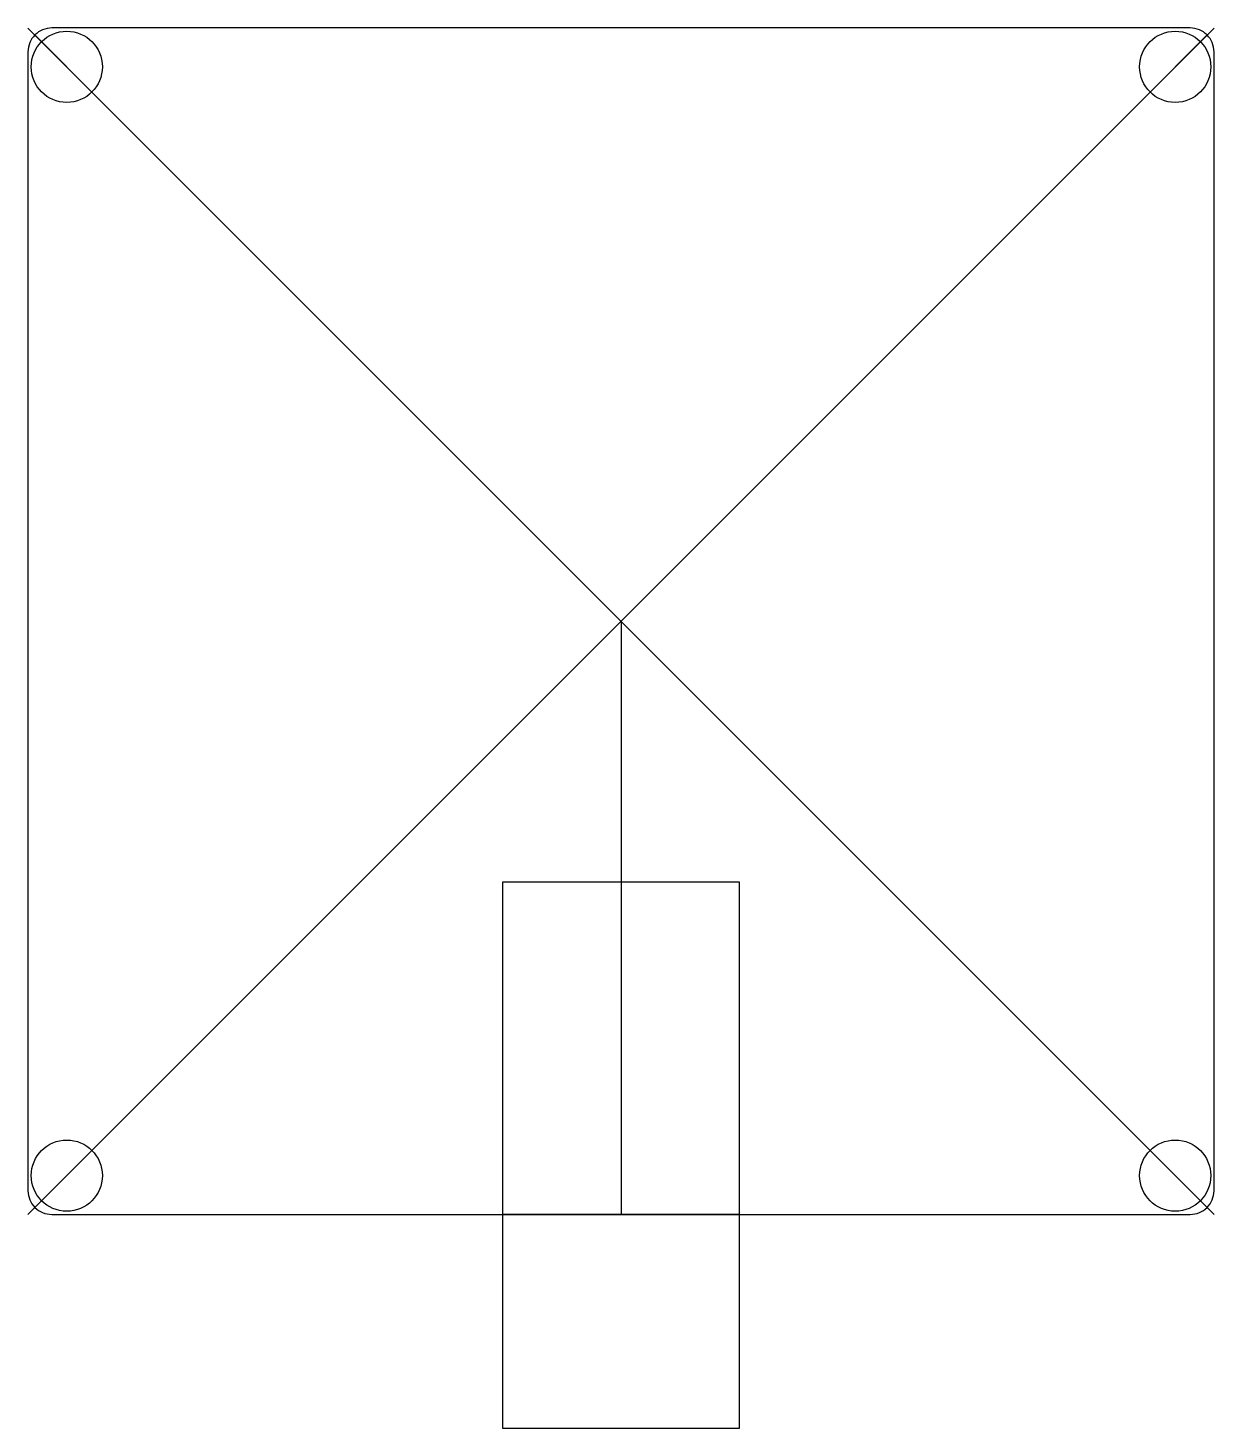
# Model space of a CAD drawing. Header units: millimetres. Extents: x -25 to 25, y -34 to 25.
import ezdxf

# ---------------------------------------------------------------- set-up
doc = ezdxf.new("R2010")
doc.units = ezdxf.units.MM
doc.layers.get('0').update_dxf_attribs({"linetype": 'CONTINUOUS'})

msp = doc.modelspace()

# ---------------------------------------------------------------- linework, layer by layer
for p, q in [((25, -25), (-25, 25)), ((-25, -25), (25, 25)), ((-24.707, 24.707), (-23.364, 23.364)), ((24.707, 24.707), (23.364, 23.364)), ((0, 0), (0, -25)), ((-24.707, -24.707), (-23.364, -23.364)), ((24.707, -24.707), (23.364, -23.364))]:
    msp.add_line(p, q)
msp.add_lwpolyline([(-24, -25), (24, -25, 0.414214), (25, -24), (25, 24, 0.414214), (24, 25), (-24, 25, 0.414214), (-25, 24), (-25, -24, 0.414214)], format="xyb", close=True)
for points in [[(5, -11), (-5, -11), (-5, -25), (5, -25)], [(5, -25), (-5, -25), (-5, -34), (5, -34)]]:
    msp.add_lwpolyline(points, close=True)
for centre in [(-23.364, 23.364), (23.364, 23.364), (-23.364, -23.364), (23.364, -23.364)]:
    msp.add_circle(centre, 1.5)

doc.saveas('drawing.dxf')
